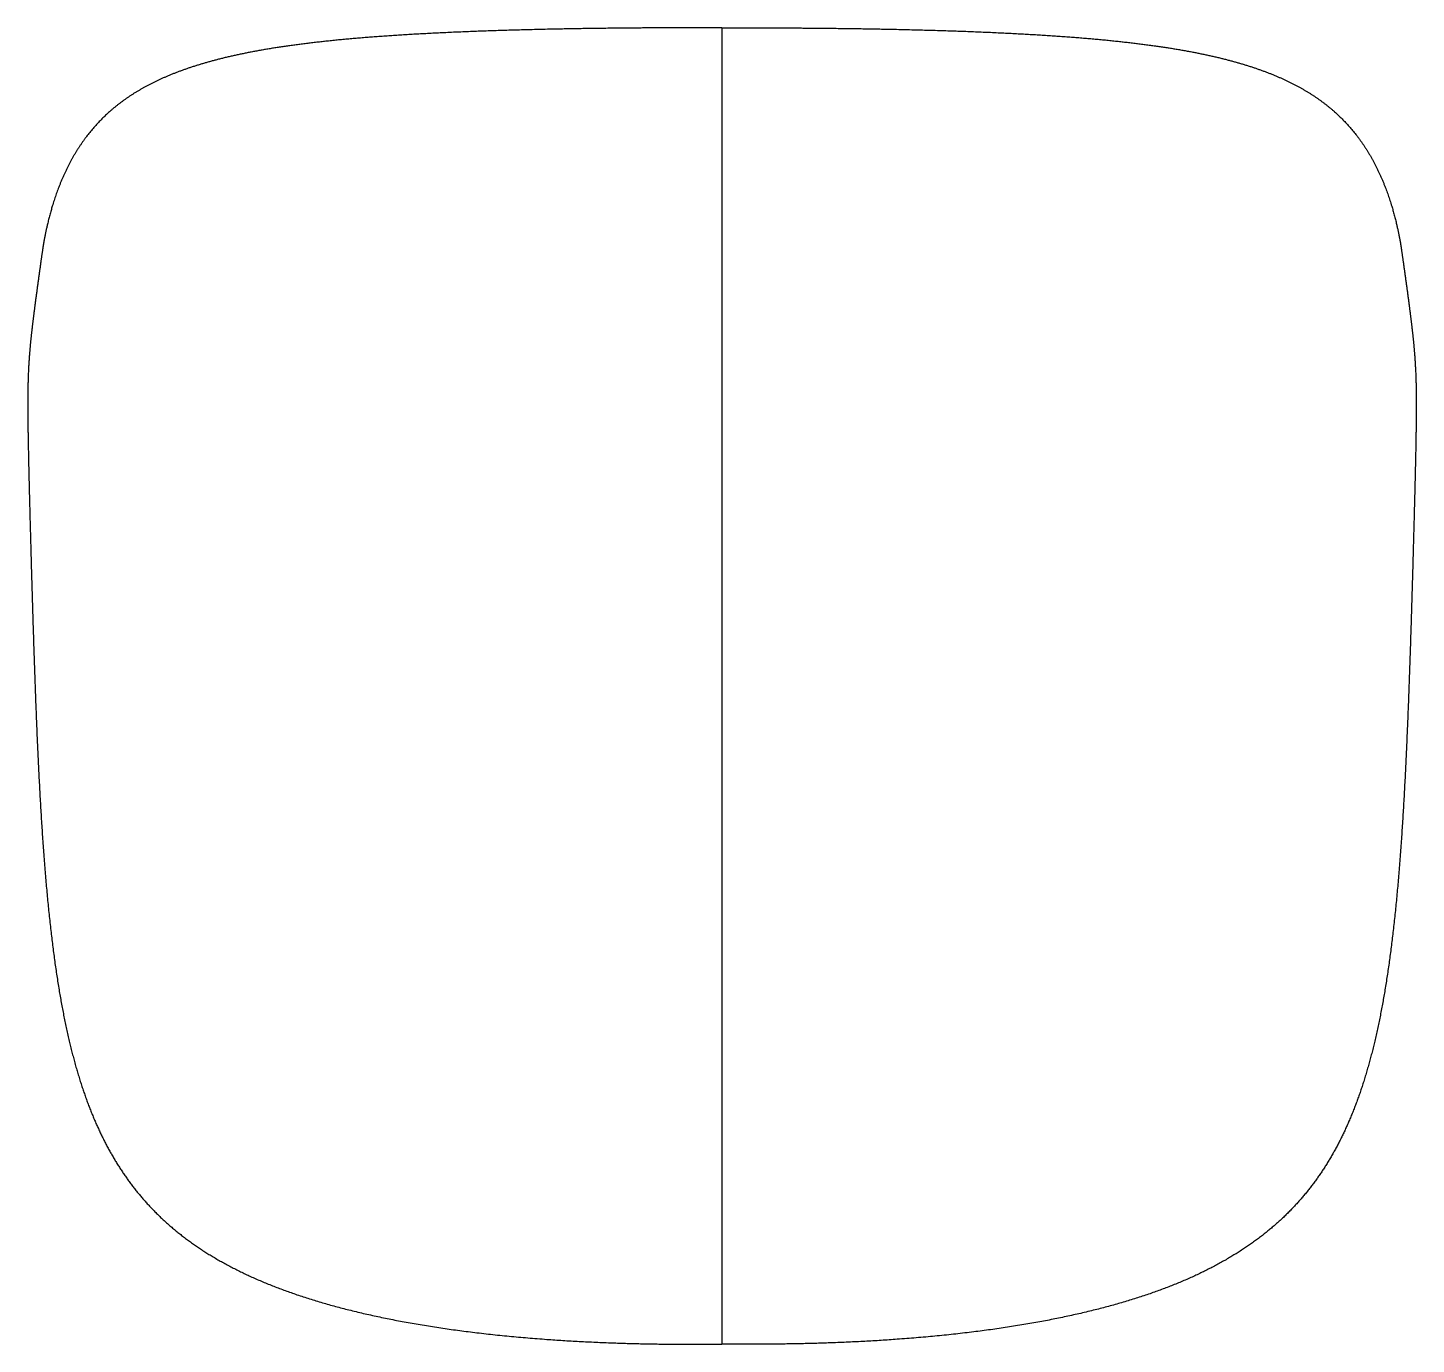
# Model space of a CAD drawing. Header units: inches. Extents: x -42.4 to 0.6, y -41.7 to -0.9.
import ezdxf

# ---------------------------------------------------------------- set-up
doc = ezdxf.new("R2010")
doc.units = ezdxf.units.IN
doc.layers.get('0').update_dxf_attribs({"linetype": 'CONTINUOUS'})

msp = doc.modelspace()

# ---------------------------------------------------------------- linework, layer by layer
msp.add_line((-20.909, -0.887), (-20.909, -41.717))
for points in [[(-20.909, -0.887), (-21.277, -0.886), (-22.006, -0.886), (-23.076, -0.889), (-24.457, -0.9), (-26.106, -0.926), (-27.675, -0.966), (-29.164, -1.019), (-30.571, -1.09), (-31.896, -1.179), (-33.14, -1.291), (-34.307, -1.431), (-35.4, -1.605), (-36.422, -1.822), (-37.375, -2.091), (-38.257, -2.424), (-39.063, -2.836), (-39.785, -3.342), (-40.416, -3.955), (-40.953, -4.684), (-41.393, -5.532), (-41.667, -6.307), (-41.83, -6.941), (-41.919, -7.388), (-41.959, -7.618)], [(-20.909, -0.887), (-20.54, -0.886), (-19.812, -0.886), (-18.741, -0.889), (-17.36, -0.9), (-15.711, -0.926), (-14.142, -0.966), (-12.653, -1.019), (-11.246, -1.09), (-9.921, -1.179), (-8.677, -1.291), (-7.51, -1.431), (-6.417, -1.605), (-5.395, -1.822), (-4.442, -2.091), (-3.56, -2.424), (-2.755, -2.836), (-2.033, -3.342), (-1.401, -3.955), (-0.864, -4.684), (-0.424, -5.532), (-0.15, -6.307), (0.013, -6.941), (0.102, -7.388), (0.142, -7.618)], [(-41.959, -7.618), (-41.992, -7.842), (-42.054, -8.276), (-42.138, -8.879), (-42.234, -9.589), (-42.326, -10.333), (-42.39, -10.969), (-42.429, -11.579), (-42.444, -12.271), (-42.44, -13.139), (-42.42, -14.225), (-42.388, -15.533), (-42.348, -17.04), (-42.3, -18.701), (-42.245, -20.468), (-42.18, -22.296), (-42.099, -24.144), (-41.994, -25.976), (-41.855, -27.76), (-41.672, -29.47), (-41.432, -31.084), (-41.119, -32.585), (-40.718, -33.961), (-40.215, -35.207), (-39.596, -36.32), (-38.85, -37.302), (-37.972, -38.157), (-36.961, -38.894), (-35.821, -39.522), (-34.56, -40.052), (-33.187, -40.495), (-31.709, -40.861), (-30.133, -41.157), (-28.465, -41.389), (-26.709, -41.56), (-24.867, -41.673), (-23.325, -41.719), (-22.132, -41.728), (-21.319, -41.722), (-20.909, -41.717)], [(0.142, -7.618), (0.174, -7.842), (0.236, -8.276), (0.321, -8.879), (0.417, -9.589), (0.509, -10.333), (0.573, -10.969), (0.611, -11.579), (0.627, -12.271), (0.623, -13.139), (0.603, -14.225), (0.571, -15.533), (0.531, -17.04), (0.483, -18.701), (0.428, -20.468), (0.363, -22.296), (0.281, -24.144), (0.176, -25.976), (0.038, -27.76), (-0.145, -29.47), (-0.386, -31.084), (-0.699, -32.585), (-1.099, -33.961), (-1.602, -35.207), (-2.221, -36.32), (-2.967, -37.302), (-3.845, -38.157), (-4.856, -38.894), (-5.996, -39.522), (-7.257, -40.052), (-8.631, -40.495), (-10.109, -40.861), (-11.684, -41.157), (-13.352, -41.389), (-15.108, -41.56), (-16.95, -41.673), (-18.492, -41.719), (-19.686, -41.728), (-20.498, -41.722), (-20.909, -41.717)]]:
    msp.add_open_spline(points, degree=5)

doc.saveas('drawing.dxf')
